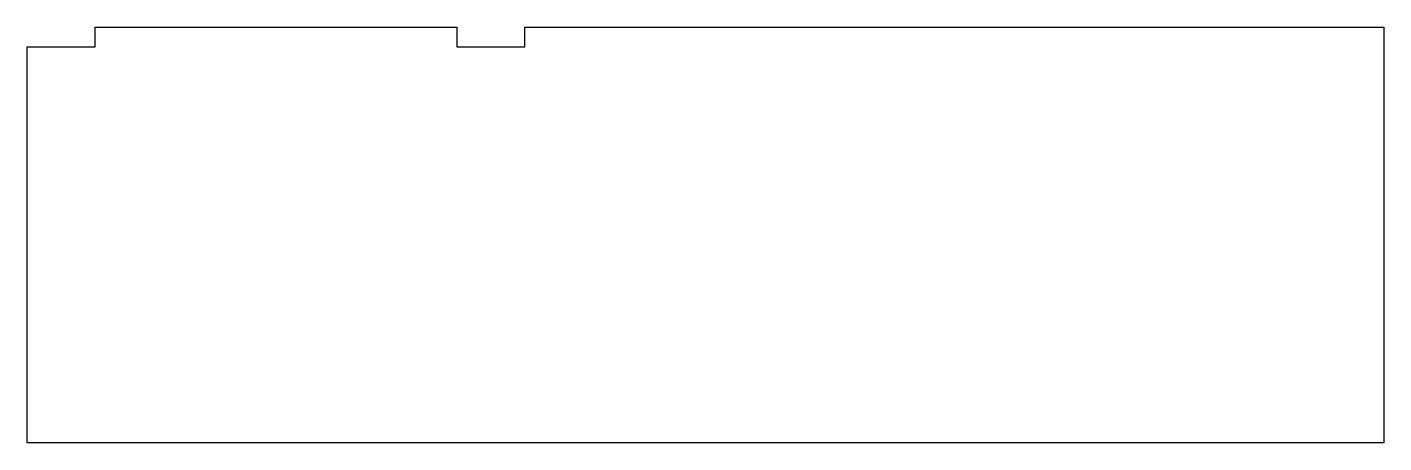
# Model space of a CAD drawing. Header units: millimetres. Extents: x -6217 to -5933, y -703 to -616.
import ezdxf

# ---------------------------------------------------------------- set-up
doc = ezdxf.new("R2010")
doc.units = ezdxf.units.MM
doc.header["$MEASUREMENT"] = 0
doc.layers.add('CORTE', color=1, linetype='Continuous')

msp = doc.modelspace()

# ---------------------------------------------------------------- linework, layer by layer
at = {"layer": 'CORTE'}
msp.add_lwpolyline([(-5932.74, -616.48), (-5932.74, -703.48), (-6216.99, -703.48), (-6216.99, -620.61), (-6202.74, -620.61), (-6202.74, -616.48), (-6126.99, -616.48), (-6126.99, -620.61), (-6112.74, -620.61), (-6112.74, -616.48)], close=True, dxfattribs=at)

doc.saveas('drawing.dxf')
